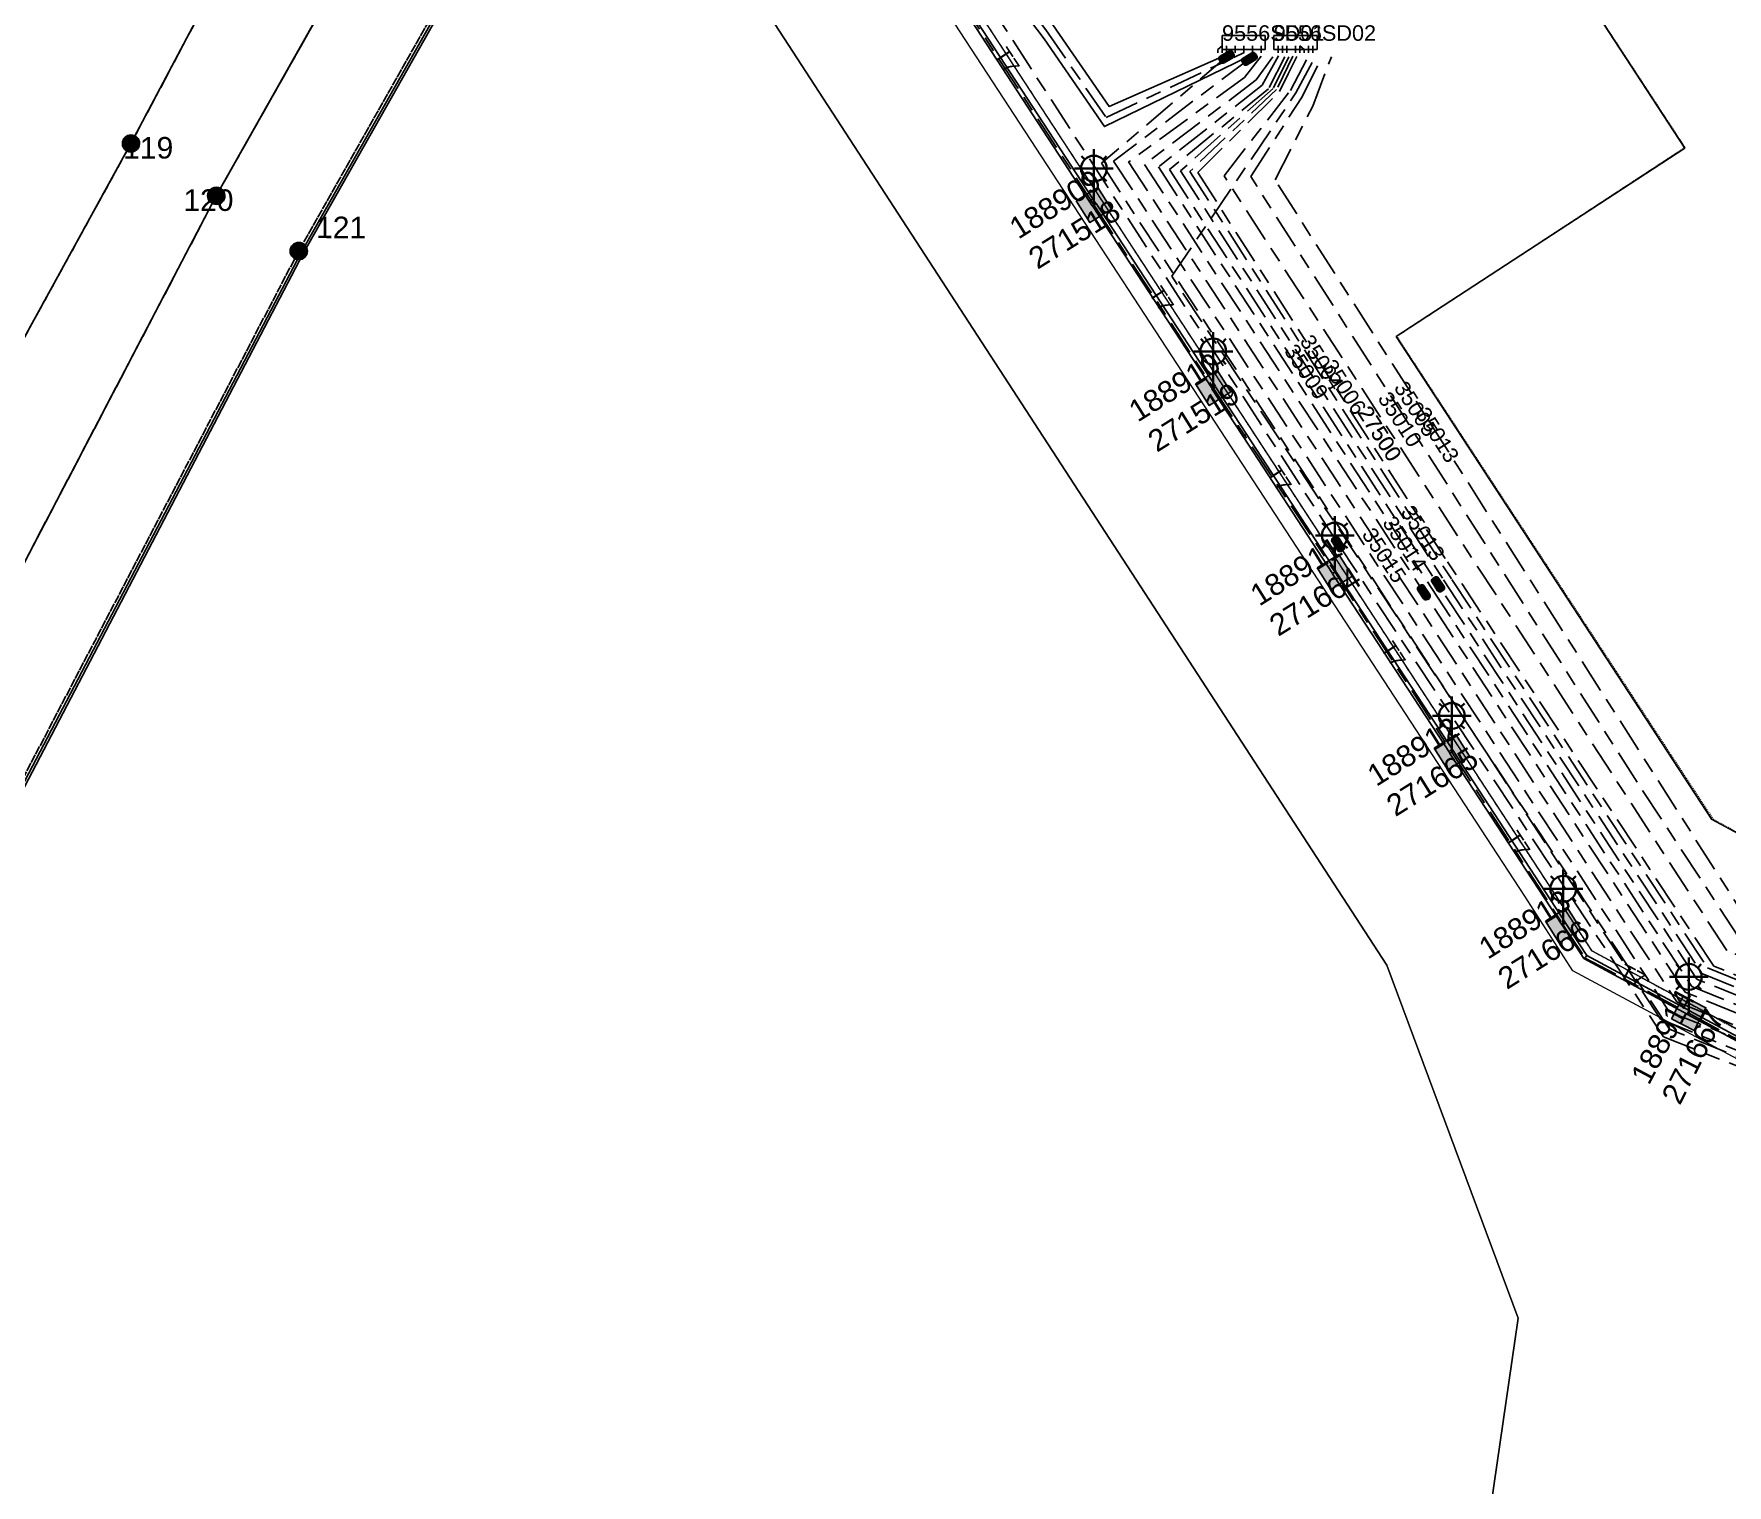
# Model space of a CAD drawing. Header units: metres. Extents: x 302931 to 308644, y 6253878 to 6257414.
# Drawn here: x 307177.9 to 307374.5, y 6256046.6 to 6256215.1 of the extents above; entities that cross this region are included whole.
import ezdxf
from ezdxf.enums import TextEntityAlignment as Align

# ---------------------------------------------------------------- set-up
doc = ezdxf.new("R2010")
doc.units = ezdxf.units.M
for name, pattern in [('Cable Exist OH', [1, 1, 0]), ('Cable Exist UG', [8.2, 4, -1.2, 1.8, -1.2]), ('HIDDEN', [0.375, 0.25, -0.125]), ('HIDDEN2', [0.1875, 0.125, -0.0625])]:
    doc.linetypes.add(name, pattern=pattern)
doc.layers.get('0').update_dxf_attribs({"color": 6})
doc.layers.add('Cadastre Land Parcels_SP_EXT', color=9, linetype='Continuous', lineweight=5)
doc.layers.add('Cadastre Other Property_SP_EXT', color=9, linetype='HIDDEN', lineweight=5)
for name, color, linetype in [('Duct_SP_EXT', 7, 'Continuous'), ('Equip_HV_EXT', 7, 'Continuous'), ('Equip_SP_SL_EXT', 7, 'Continuous'), ('Mains_HV_EXT', 7, 'Continuous'), ('Mains_SL_EXT', 7, 'Continuous'), ('Mains_TR_EXT', 7, 'Continuous'), ('Sub_HV_EXT', 7, 'Continuous'), ('SupportsOH_SP_TR_HV_LV_SL_EXT', 7, 'Continuous'), ('SupportsUG_SP_LV_SL_EXT', 7, 'Continuous')]:
    doc.layers.add(name, color=color, linetype=linetype)
doc.styles.add('COLUMN_LABEL', font='arial.ttf')
doc.styles.add('iecARIAL', font='arial.ttf', dxfattribs={"height": 2})
doc.styles.add('POLE_LABEL', font='arial.ttf')
doc.styles.get("Standard").update_dxf_attribs({"font": 'arial.ttf'})
doc.linetypes.add('Cable E OH', pattern='A,9.4,["E",Standard,S=1.7,R=0,X=0,Y=-1],0', length=9.4)
doc.linetypes.add('Cable E UG', pattern='A,6,-0.5,["E",Standard,S=1.7,R=0,X=0.5,Y=-1],-2.9', length=9.4)
doc.linetypes.add('Cable P UG', pattern='A,6,-0.5,["P",Standard,S=1.7,R=0,X=0.5,Y=-1],-2.9', length=9.4)

# ---------------------------------------------------------------- blocks, each defined once
blk = doc.blocks.new('COLUMN_EXT')
blk.add_hatch(color=256).paths.add_polyline_path([(-1.49, 1.48), (-1.49, -1.49), (1.48, -1.49), (1.48, 1.48)])
blk.add_lwpolyline([(-1.49, -1.49), (1.48, -1.49), (1.48, 1.48), (-1.49, 1.48)], close=True)
for tag, height, style, flags, p in [('ASSET_NUM', 2.5, 'COLUMN_LABEL', 8, (2, 2)), ('STRUCTURE_PLANT_NUMBER', 0.2, 'POLE_LABEL', 9, (1.81, 0.03)), ('STREET_CODE', 0.2, 'COLUMN_LABEL', 9, (1.81, -0.2))]:
    blk.add_attdef(tag, text='', height=height, dxfattribs=dict(style=style, flags=flags)).set_placement(p, align=Align.MIDDLE_LEFT)
at = {"flags": 9}
for tag, p in [('COLUMN_TYPE', (1.81, -0.4)), ('OWNED_BY', (1.81, -0.6)), ('STATE', (1.81, -0.8)), ('USAGE', (1.81, -1)), ('STREETNAME', (1.81, -1.6)), ('SUBURB', (1.81, -1.8)), ('LEGEND', (1.81, -1.2)), ('LOCATION', (1.81, -1.4)), ('NOTES', (1.81, -2))]:
    blk.add_attdef(tag, text='', height=0.2, dxfattribs=at).set_placement(p, align=Align.MIDDLE_LEFT)
at = {"flags": 1}
blk.add_attdef('Z', (1.81, -2.35), '', height=0.2, dxfattribs=at)
blk = doc.blocks.new('SL_LANTERN_EXT')
at = {"lineweight": 40}
for p, q in [((0, 1.97), (0, 6.47)), ((-2.25, 4.22), (2.25, 4.22)), ((-1.46, 5.68), (-1.06, 5.28)), ((1.46, 5.68), (1.06, 5.28)), ((-1.46, 2.76), (-1.06, 3.16)), ((0, 0), (0, 2.72)), ((1.46, 2.76), (1.06, 3.16))]:
    blk.add_line(p, q, dxfattribs=at)
blk.add_circle((0, 4.22), 1.5, dxfattribs=at)
at = {"style": 'iecARIAL', "flags": 8}
blk.add_attdef('ASSET_NUM', (1.5, 1.5), '', height=2.5, dxfattribs=at)
for tag, p, height, flags in [('OPERATING_VOLTAGE', (0.98, -1.65), 0.2, 9), ('ORIENTATION', (0.98, -1.85), 0.2, 9), ('OWNED_BY', (0.98, -2.05), 0.2, 9), ('CONSTRUCTED_VOLTAGE', (0.98, -0.65), 0.2, 9), ('CONTROL_TYPE', (0.98, -0.85), 0.2, 9), ('LANTERN_PURPOSE', (0.98, -1.05), 0.2, 9), ('LANTERN_TYPE', (0.98, -1.25), 0.2, 9), ('NO_PHASES', (0.98, -1.45), 0.2, 9), ('LNUMBER', (2.18, -3.25), 2.5, 8), ('STATE', (0.98, -2.25), 0.2, 9), ('USAGE', (0.98, -2.45), 0.2, 9), ('CEXIST', (0.98, -2.65), 0.2, 9), ('CNEW', (0.98, -2.85), 0.2, 9), ('CNUMBER', (0.98, -3.05), 0.2, 9), ('CREMOVE', (0.98, -3.25), 0.2, 9), ('CREPLACE', (0.98, -3.45), 0.2, 9), ('LKINGHEIGHT', (0.98, -3.65), 0.2, 9), ('LBRACKET', (0.98, -3.85), 0.2, 9), ('LBRACKETVOCAB', (0.98, -4.05), 0.2, 9), ('LCATEGORY', (0.98, -4.25), 0.2, 9), ('LCHARGE1', (0.98, -4.45), 0.2, 9), ('LCHARGE1PERCENT', (0.98, -4.65), 0.2, 9), ('LCHARGE2', (0.98, -4.85), 0.2, 9), ('LCHARGE2PERCENT', (0.98, -5.05), 0.2, 9), ('LCHARGE3', (0.98, -5.25), 0.2, 9), ('LCHARGE3PERCENT', (0.98, -5.45), 0.2, 9), ('LEXIST', (0.98, -5.65), 0.2, 9), ('LLAMP', (0.98, -5.85), 0.2, 9), ('LLAMPVOCAB', (0.98, -6.05), 0.2, 9), ('LMAST', (0.98, -6.25), 0.2, 9), ('LMASTVOCAB', (0.98, -6.45), 0.2, 9), ('LNEW', (0.98, -6.65), 0.2, 9), ('LANTNUMBER', (0.98, -6.85), 0.2, 9), ('LOUTREACH', (0.98, -7.25), 0.2, 9), ('LOUTREACHVOCAB', (0.98, -7.45), 0.2, 9), ('LRATECODE', (0.98, -7.65), 0.2, 9), ('LREMOVE', (0.98, -7.85), 0.2, 9), ('LREPLACE', (0.98, -8.05), 0.2, 9), ('STREETNAME', (0.98, -9.25), 0.2, 9), ('SUBURB', (0.98, -9.45), 0.2, 1), ('LTYPE', (0.98, -8.25), 0.2, 9), ('LTYPEVOCAB', (0.98, -8.45), 0.2, 9), ('LEGEND', (0.98, -8.65), 0.2, 9), ('LOCATION', (0.98, -8.85), 0.2, 9), ('NOTES', (0.98, -9.05), 0.2, 9)]:
    blk.add_attdef(tag, p, '', height=height, dxfattribs=dict(flags=flags))
blk = doc.blocks.new('POLE_EXT')
blk.add_hatch(color=256).paths.add_polyline_path([(-1, 0, 1), (1, 0, 1)])
blk.add_lwpolyline([(-1, 0, 1), (1, 0, 1)], format="xyb", close=True)
for tag, height, flags, p in [('pNumber', 2.5, 8, (-17.84, 2.07)), ('OWNED_BY', 0.2, 9, (1.35, -0.4)), ('SPECIAL_USE', 0.2, 9, (1.35, -0.8)), ('STATE', 0.2, 9, (1.35, -1)), ('cLV', 0.2, 9, (1.35, -1.4)), ('hDepth', 0.2, 9, (1.35, -1.6)), ('hDia', 0.2, 9, (1.35, -1.8)), ('cHV', 0.2, 9, (1.35, -2)), ('PARENT', 0.2, 9, (1.35, -0.6)), ('USAGE', 0.2, 9, (1.35, -1.2)), ('cLinedev', 0.2, 9, (1.35, -3.4)), ('pExisting', 0.2, 9, (1.35, -3.8)), ('LBRACKET', 0.2, 9, (1.35, -2.2)), ('LExisting', 0.2, 9, (1.35, -2.4)), ('LANTNUMBER', 0.2, 9, (1.35, -2.6)), ('LOther', 0.2, 9, (1.35, -2.8)), ('LRemove', 0.2, 9, (1.35, -3)), ('LEGEND', 0.2, 9, (1.35, -3.2)), ('LOCATION', 0.2, 9, (1.35, -3.6)), ('PFNUMBER', 0.2, 9, (1.35, -4)), ('pFooting', 0.2, 9, (1.35, -4.4)), ('pNew', 0.2, 9, (1.35, -4.6)), ('pRelocate', 0.2, 9, (1.35, -5)), ('pRemove', 0.2, 9, (1.35, -5.2)), ('pReplace', 0.2, 9, (1.35, -5.4)), ('pStay', 0.2, 9, (1.35, -5.6)), ('pType', 0.2, 9, (1.35, -5.8)), ('NEWPFNUMBER', 0.2, 9, (1.35, -4.2)), ('cspan', 0.2, 9, (1.35, -6)), ('STREETNAME', 0.2, 9, (1.35, -6.2)), ('SUBURB', 0.2, 9, (1.35, -6.4)), ('OPERATED_BY', 0.2, 9, (1.36, -7.01)), ('NOTES', 0.2, 9, (1.35, -6.6)), ('MAINTAINED_BY', 0.2, 9, (1.36, -6.81))]:
    blk.add_attdef(tag, text='', height=height, dxfattribs=dict(flags=flags)).set_placement(p, align=Align.MIDDLE_LEFT)
at = {"style": 'POLE_LABEL'}
for tag, height, flags, p in [('ASSET_NUM', 2.5, 8, (2, 2)), ('STRUCTURE_PLANT_NUMBER', 0.2, 9, (1.35, 0.03)), ('STREET_CODE', 0.2, 9, (1.35, -0.2))]:
    blk.add_attdef(tag, text='', height=height, dxfattribs=dict(at, flags=flags)).set_placement(p, align=Align.MIDDLE_LEFT)
at = {"flags": 1}
blk.add_attdef('Z', (1.35, -7.33), '', height=0.2, dxfattribs=at)
blk = doc.blocks.new('HV_STJ_EXT')
h = blk.add_hatch(color=256)
edge = h.paths.add_edge_path()
edge.add_ellipse((-0.59, 0.13), major_axis=(0.226, 0.226), ratio=1, start_angle=45, end_angle=135)
edge.add_line((-0.91, 0.13), (-0.91, -0.13))
edge.add_ellipse((-0.59, -0.13), major_axis=(0.226, 0.226), ratio=1, start_angle=135, end_angle=225)
edge.add_line((-0.59, -0.45), (0.59, -0.45))
edge.add_ellipse((0.59, -0.13), major_axis=(-0.226, 0.226), ratio=1, start_angle=135, end_angle=225)
edge.add_line((0.91, -0.13), (0.91, 0.13))
edge.add_ellipse((0.59, 0.13), major_axis=(-0.226, 0.226), ratio=1, start_angle=225, end_angle=315)
edge.add_line((0.59, 0.45), (-0.59, 0.45))
blk.add_lwpolyline([(-0.91, 0.13), (-0.91, -0.13, 0.414214), (-0.59, -0.45), (0.59, -0.45, 0.414214), (0.91, -0.13), (0.91, 0.13, 0.414214), (0.59, 0.45), (-0.59, 0.45, 0.414214)], format="xyb", close=True)
for tag, flags, p in [('ORIENTATION', 9, (1.5, 0)), ('Z', 1, (1.5, -0.8)), ('USAGE', 9, (1.5, -0.2)), ('LEGEND', 9, (1.5, -0.4)), ('NOTES', 9, (1.5, -0.6))]:
    blk.add_attdef(tag, text='', height=0.2, dxfattribs=dict(flags=flags)).set_placement(p, align=Align.MIDDLE_LEFT)

msp = doc.modelspace()

# ---------------------------------------------------------------- linework, layer by layer
at = {"layer": 'Cadastre Land Parcels_SP_EXT', "linetype": 'Continuous'}
for points in [[(307192.57, 6255816.33), (307195.57, 6255820.85), (307197.11, 6255823), (307200.98, 6255828.49), (307205.45, 6255833.29), (307214.59, 6255841.66), (307224.88, 6255852.23), (307234.1, 6255863.28), (307241.18, 6255874.09), (307247.27, 6255885.38), (307247.81, 6255886.73), (307344.58, 6256027.07), (307350.24, 6256065.98), (307334.99, 6256106.96), (307259.89, 6256222.5), (307264.93, 6256246.8), (307232.11, 6256297.06), (307219.35, 6256316.6), (307208.72, 6256364.36), (307254.79, 6256637.33)], [(307331.31, 6256260.41), (307369.59, 6256201.8), (307336.1, 6256179.93), (307372.72, 6256123.86), (307422.44, 6256097.09)], [(307394.79, 6256043.58), (307401.15, 6256056.37), (307411.78, 6256076.71), (307356.58, 6256106.3), (307351.04, 6256114.96), (307278.55, 6256225.94), (307264.93, 6256246.8), (307259.89, 6256222.5), (307334.99, 6256106.96), (307350.24, 6256065.98), (307344.58, 6256027.07)]]:
    msp.add_lwpolyline(points, dxfattribs=at)
msp.add_lwpolyline([(307281.08, 6256227.61), (307319.35, 6256169), (307358.75, 6256108.66), (307413.17, 6256079.37), (307422.44, 6256097.09), (307372.72, 6256123.86), (307336.1, 6256179.93), (307369.59, 6256201.8), (307331.31, 6256260.41), (307299.06, 6256239.37), (307281.08, 6256227.61)], close=True, dxfattribs=at)
at = {"layer": 'Cadastre Other Property_SP_EXT', "linetype": 'HIDDEN2'}
msp.add_lwpolyline([(307413.15, 6256079.2), (307422.37, 6256096.97), (307372.93, 6256123.84), (307336.15, 6256179.96), (307369.61, 6256201.89), (307331.31, 6256260.41), (307281.08, 6256227.61), (307358.75, 6256108.66), (307413.15, 6256079.2)], close=True, dxfattribs=at)
at = {"layer": 'Duct_SP_EXT'}
for p, q in [((307300.86, 6256195.92), (307280.86, 6256226.55)), ((307300.46, 6256195.66), (307280.46, 6256226.28)), ((307300.46, 6256195.66), (307300.66, 6256195.79)), ((307300.46, 6256195.66), (307300.66, 6256195.79)), ((307300.81, 6256195.12), (307300.46, 6256195.66)), ((307300.46, 6256195.66), (307300.46, 6256195.66)), ((307300.86, 6256195.92), (307300.66, 6256195.79)), ((307300.86, 6256195.92), (307300.66, 6256195.79)), ((307300.81, 6256195.12), (307301.01, 6256195.25)), ((307300.85, 6256195.1), (307301.06, 6256195.23)), ((307314.72, 6256173.91), (307300.85, 6256195.1)), ((307301.21, 6256195.38), (307300.86, 6256195.92)), ((307300.86, 6256195.92), (307300.86, 6256195.92)), ((307301.21, 6256195.38), (307301.01, 6256195.25)), ((307301.26, 6256195.36), (307301.06, 6256195.23)), ((307315.13, 6256174.17), (307301.26, 6256195.36)), ((307314.7, 6256173.85), (307314.9, 6256173.98)), ((307318.31, 6256168.32), (307314.7, 6256173.85)), ((307314.72, 6256173.91), (307314.92, 6256174.04)), ((307315.1, 6256174.11), (307314.9, 6256173.98)), ((307315.13, 6256174.17), (307314.92, 6256174.04)), ((307318.71, 6256168.58), (307315.1, 6256174.11)), ((307318.31, 6256168.32), (307318.51, 6256168.45)), ((307328.69, 6256152.43), (307318.31, 6256168.32)), ((307318.71, 6256168.58), (307318.51, 6256168.45)), ((307329.09, 6256152.69), (307318.71, 6256168.58)), ((307328.69, 6256152.43), (307328.89, 6256152.56)), ((307328.7, 6256152.4), (307328.9, 6256152.53)), ((307329.66, 6256150.93), (307328.7, 6256152.4)), ((307329.09, 6256152.69), (307328.89, 6256152.56)), ((307329.1, 6256152.66), (307328.9, 6256152.53)), ((307330.06, 6256151.2), (307329.1, 6256152.66)), ((307329.66, 6256150.93), (307329.86, 6256151.06)), ((307342.35, 6256131.54), (307329.66, 6256150.93)), ((307330.06, 6256151.2), (307329.86, 6256151.06)), ((307342.75, 6256131.8), (307330.06, 6256151.2)), ((307342.33, 6256131.54), (307342.53, 6256131.67)), ((307355.35, 6256111.61), (307342.33, 6256131.54)), ((307342.35, 6256131.54), (307342.55, 6256131.67)), ((307342.73, 6256131.8), (307342.53, 6256131.67)), ((307342.75, 6256131.8), (307342.55, 6256131.67)), ((307355.75, 6256111.87), (307342.73, 6256131.8)), ((307355.31, 6256111.67), (307355.51, 6256111.8)), ((307357.89, 6256107.72), (307355.31, 6256111.67)), ((307355.35, 6256111.61), (307355.55, 6256111.74)), ((307355.71, 6256111.93), (307355.51, 6256111.8)), ((307355.75, 6256111.87), (307355.55, 6256111.74)), ((307358.22, 6256108.08), (307355.71, 6256111.93)), ((307357.89, 6256107.72), (307358.06, 6256107.9)), ((307369.93, 6256101.24), (307357.89, 6256107.72)), ((307358.22, 6256108.08), (307358.06, 6256107.9)), ((307370.16, 6256101.66), (307358.22, 6256108.08)), ((307369.91, 6256101.24), (307370.03, 6256101.46)), ((307384.07, 6256093.62), (307369.91, 6256101.24)), ((307369.93, 6256101.24), (307370.04, 6256101.45)), ((307370.14, 6256101.67), (307370.03, 6256101.46)), ((307370.16, 6256101.66), (307370.04, 6256101.45)), ((307384.3, 6256094.05), (307370.14, 6256101.67))]:
    msp.add_line(p, q, dxfattribs=at)
at = {"layer": 'Mains_HV_EXT', "linetype": 'Cable Exist UG'}
for points in [[(307574.88, 6256349.15), (307567.51, 6256319.22), (307556.68, 6256284.45), (307556.68, 6256284.45), (307553.23, 6256275.96), (307547.62, 6256262.77), (307542.73, 6256249.38), (307532.05, 6256221.11), (307519.9, 6256193.33), (307508.65, 6256170.81), (307454.05, 6256066.16), (307414.72, 6256087.57), (307370.98, 6256105.35), (307340.95, 6256151.16)], [(307531.66, 6256262.67), (307523.92, 6256239.33), (307509.31, 6256203.55), (307492.33, 6256168.86), (307445.17, 6256075.1), (307417, 6256091.11), (307374.46, 6256108.66), (307316.1, 6256198.59), (307323.83, 6256208.5), (307325.85, 6256212.41)], [(307329.34, 6256155.86), (307281.22, 6256230.33), (307281.22, 6256230.33), (307297.51, 6256241.05), (307300.45, 6256243.82), (307302.66, 6256246.86), (307303.51, 6256249.74), (307304.14, 6256253.89)], [(307315.9, 6256213.66), (307315.4, 6256213.26), (307315.4, 6256212.86)], [(307315.9, 6256213.66), (307315.9, 6256212.86)], [(307316.4, 6256213.66), (307316.4, 6256212.86)], [(307317.4, 6256213.66), (307317.4, 6256212.86)], [(307318.4, 6256213.66), (307318.4, 6256212.86)], [(307319.4, 6256212.86), (307319.4, 6256213.66)], [(307320.4, 6256212.86), (307320.4, 6256213.66)], [(307322.4, 6256213.66), (307322.4, 6256212.86)], [(307322.9, 6256212.86), (307322.9, 6256213.66)], [(307323.4, 6256213.66), (307323.4, 6256212.86)], [(307324.4, 6256213.66), (307324.4, 6256212.86)], [(307324.9, 6256212.86), (307324.9, 6256213.66)], [(307324.9, 6256213.66), (307325.4, 6256213.26), (307325.4, 6256212.86)], [(307325.9, 6256213.66), (307325.9, 6256212.86)], [(307326.4, 6256212.86), (307326.4, 6256213.66)], [(307316.39, 6256212.38), (307301.86, 6256200.04), (307301.86, 6256200.04), (307366.77, 6256100.69), (307411.27, 6256082.53)], [(307319.05, 6256212.17), (307303.28, 6256200.29), (307367.78, 6256101.55), (307411.95, 6256084.03)], [(307320.41, 6256212.46), (307318.47, 6256210.01), (307318.47, 6256210.01), (307305.03, 6256200.19), (307368.67, 6256102.7), (307413.24, 6256084.69), (307452.37, 6256063.14), (307450.21, 6256059.03)], [(307321.78, 6256212.41), (307319.84, 6256209.71), (307306.86, 6256199.91), (307339.3, 6256150.23)], [(307322.41, 6256212.5), (307320.53, 6256209.11), (307308.49, 6256199.62), (307340.16, 6256150.79), (307370.41, 6256104.47), (307414.76, 6256086.64), (307440.15, 6256072.75), (307419.26, 6256029.64)], [(307323.15, 6256212.41), (307321.25, 6256208.68), (307309.78, 6256199.31), (307340.95, 6256151.16)], [(307323.61, 6256212.41), (307321.82, 6256208.74), (307311.05, 6256199.15), (307341.59, 6256151.68), (307371.58, 6256106.01), (307417.33, 6256087.32), (307449.58, 6256069.16), (307438.41, 6256049.08), (307426.27, 6256024.77)], [(307324.09, 6256212.48), (307322.21, 6256208.62), (307312.14, 6256199.1), (307342.54, 6256151.73), (307372.23, 6256106.66), (307417.74, 6256088.06), (307451.38, 6256068.91), (307439.27, 6256046.73), (307427.87, 6256023.96)], [(307409.4, 6256092.17), (307372.96, 6256106.85), (307341.78, 6256154.18), (307313.05, 6256198.96), (307322.56, 6256208.39), (307323.56, 6256210.43), (307324.54, 6256212.42)], [(307383.91, 6256106.83), (307375.85, 6256110.18), (307364.05, 6256128.22), (307319.21, 6256198.49), (307325.17, 6256207.77), (307327.46, 6256212.41)], [(307377.45, 6256111.2), (307322.02, 6256198.13), (307326.4, 6256206.68), (307328.56, 6256212.41)], [(307329.34, 6256155.86), (307367.11, 6256098.64), (307393.03, 6256088.38)], [(307452.39, 6256058.1), (307454.93, 6256063.72), (307413.82, 6256085.96), (307369.62, 6256103.83), (307339.3, 6256150.23)]]:
    msp.add_lwpolyline(points, dxfattribs=at)
at = {"layer": 'Mains_HV_EXT', "linetype": 'Cable P UG'}
for points in [[(307261.73, 6256286.26), (307261.52, 6256284.97), (307254.27, 6256270.66), (307249.93, 6256262.66), (307247.98, 6256258.65), (307208.95, 6256189.7), (307151.4, 6256079.67), (307085.94, 6255972.15), (307001.8, 6255949.49), (306948.76, 6255881.42), (306901.78, 6255821.13), (306862.45, 6255768.43), (306860.2, 6255717.08), (306955.59, 6255564.29), (306955.96, 6255563.13)], [(307233.82, 6256286.52), (307189.21, 6256202.34)], [(307242.73, 6256273.53), (307199.11, 6256196.26)], [(307258.52, 6256263), (307259.8, 6256261.37), (307270.95, 6256246.54), (307295.22, 6256214.47), (307302.22, 6256204.31), (307318.8, 6256212.35)], [(307189.21, 6256202.34), (307129.96, 6256094.51)], [(307199.11, 6256196.26), (307141.1, 6256085.41)]]:
    msp.add_lwpolyline(points, dxfattribs=at)
at = {"layer": 'Mains_HV_EXT', "linetype": 'Cable E OH'}
for points in [[(307261.74, 6256286.28), (307261.92, 6256285.1), (307254.54, 6256270.52), (307250.19, 6256262.53), (307248.25, 6256258.51), (307209.22, 6256189.56), (307151.66, 6256079.52), (307086.13, 6255971.89), (307001.97, 6255949.23), (306948.99, 6255881.23), (306902.02, 6255820.95), (306862.74, 6255768.32), (306860.5, 6255717.16), (306955.82, 6255564.49), (306955.96, 6255563.13)], [(307233.82, 6256286.52), (307189.21, 6256202.34)], [(307242.73, 6256273.53), (307199.11, 6256196.26)], [(307189.21, 6256202.34), (307129.96, 6256094.51)], [(307199.11, 6256196.26), (307141.1, 6256085.41)]]:
    msp.add_lwpolyline(points, dxfattribs=at)
at = {"layer": 'Mains_HV_EXT', "linetype": 'Cable E UG'}
msp.add_lwpolyline([(307315.83, 6256212.39), (307302.75, 6256206.64), (307296.22, 6256216.11), (307272.5, 6256247.83), (307260.05, 6256264.23)], dxfattribs=at)
at = {"layer": 'Mains_HV_EXT', "linetype": 'Cable Exist UG'}
msp.add_lwpolyline([(307391.34, 6255811.54), (307402.47, 6255894.02), (307402.47, 6255894.02, -0.028283), (307415.86, 6255964.92), (307415.86, 6255964.92), (307414.99, 6255969.19), (307414.99, 6255969.19), (307419.85, 6255985.41), (307425.11, 6256000.5), (307427.49, 6256006.66), (307431.28, 6256016.44), (307431.28, 6256016.44), (307428.85, 6256021.22), (307436.77, 6256037.64), (307449.21, 6256060.97), (307412.41, 6256081.53), (307367.8, 6256099.54), (307310.04, 6256186.92), (307324.45, 6256208.2), (307326.72, 6256212.41)], format="xyb", dxfattribs=at)
at = {"layer": 'Mains_SL_EXT', "linetype": 'Cable Exist UG'}
for points in [[(307279.29, 6256228.32), (307281.07, 6256225.84), (307301, 6256195.2)], [(307301, 6256195.2), (307314.86, 6256173.97)], [(307314.86, 6256173.97), (307328.96, 6256152.6)], [(307328.96, 6256152.6), (307342.55, 6256131.67)], [(307342.55, 6256131.67), (307355.49, 6256111.61)], [(307355.49, 6256111.61), (307358.04, 6256107.79), (307370.05, 6256101.38)], [(307370.05, 6256101.38), (307383.37, 6256094.16), (307384.08, 6256093.7)]]:
    msp.add_lwpolyline(points, dxfattribs=at)
at = {"layer": 'Mains_TR_EXT', "linetype": 'Cable Exist OH'}
for points in [[(307233.82, 6256286.52), (307189.21, 6256202.34)], [(307199.11, 6256196.26), (307242.73, 6256273.46)], [(307254.01, 6256270.8), (307249.86, 6256262.86), (307247.71, 6256258.79), (307208.69, 6256189.85)], [(307189.21, 6256202.34), (307129.96, 6256094.51)], [(307141.1, 6256085.41), (307199.11, 6256196.26)], [(307208.69, 6256189.85), (307151.13, 6256079.82)]]:
    msp.add_lwpolyline(points, dxfattribs=at)
at = {"layer": 'Mains_TR_EXT', "linetype": 'Cable Exist UG'}
msp.add_lwpolyline([(307259.25, 6256263.63), (307271.7, 6256247.22), (307295.41, 6256215.52), (307302.41, 6256205.37), (307318.45, 6256212.9)], dxfattribs=at)
at = {"layer": 'Sub_HV_EXT'}
for p, q in [((307315.87, 6256214.86), (307315.87, 6256214.06)), ((307315.87, 6256214.86), (307320.87, 6256214.86)), ((307320.87, 6256214.86), (307320.87, 6256214.06)), ((307321.9, 6256214.86), (307321.9, 6256214.06)), ((307321.9, 6256214.86), (307326.9, 6256214.86)), ((307326.9, 6256214.86), (307326.9, 6256214.06)), ((307315.87, 6256213.26), (307315.87, 6256214.06)), ((307315.87, 6256213.26), (307320.87, 6256213.26)), ((307320.87, 6256213.26), (307320.87, 6256214.06)), ((307321.9, 6256213.26), (307321.9, 6256214.06)), ((307321.9, 6256213.26), (307326.9, 6256213.26)), ((307326.9, 6256213.26), (307326.9, 6256214.06))]:
    msp.add_line(p, q, dxfattribs=at)

# ---------------------------------------------------------------- block references
at = {"layer": 'Equip_HV_EXT'}
for p, rotation in [((307316.39, 6256212.38), 209.9875652898748), ((307319.05, 6256212.17), 210.7960621318607), ((307329.34, 6256155.86), 122.7387568185826), ((307340.95, 6256151.16), 303.5564397973292), ((307339.3, 6256150.23), 303.3907979833776)]:
    msp.add_blockref('HV_STJ_EXT', p, dxfattribs=dict(at, rotation=rotation))
at = {"layer": 'Equip_SP_SL_EXT'}
ref = msp.add_blockref('SL_LANTERN_EXT', (307301, 6256195.2), dxfattribs=at)
ref.add_attrib('ASSET_NUM', '188909', dxfattribs={"layer": '0', "height": 2.5, "rotation": 32.0129, "style": 'iecARIAL'}).set_placement((307302.5, 6256196.7), align=Align.BOTTOM_RIGHT)
ref = msp.add_blockref('SL_LANTERN_EXT', (307314.86, 6256173.97), dxfattribs=at)
ref.add_attrib('ASSET_NUM', '188910', dxfattribs={"layer": '0', "height": 2.5, "rotation": 32.0129, "style": 'iecARIAL'}).set_placement((307316.36, 6256175.47), align=Align.BOTTOM_RIGHT)
ref = msp.add_blockref('SL_LANTERN_EXT', (307328.96, 6256152.6), dxfattribs=at)
ref.add_attrib('ASSET_NUM', '188911', dxfattribs={"layer": '0', "height": 2.5, "rotation": 32.0129, "style": 'iecARIAL'}).set_placement((307330.46, 6256154.1), align=Align.BOTTOM_RIGHT)
ref = msp.add_blockref('SL_LANTERN_EXT', (307342.55, 6256131.67), dxfattribs=at)
ref.add_attrib('ASSET_NUM', '188912', dxfattribs={"layer": '0', "height": 2.5, "rotation": 32.0129, "style": 'iecARIAL'}).set_placement((307344.05, 6256133.17), align=Align.BOTTOM_RIGHT)
ref = msp.add_blockref('SL_LANTERN_EXT', (307355.49, 6256111.61), dxfattribs=at)
ref.add_attrib('ASSET_NUM', '188913', dxfattribs={"layer": '0', "height": 2.5, "rotation": 32.0129, "style": 'iecARIAL'}).set_placement((307356.99, 6256113.11), align=Align.BOTTOM_RIGHT)
ref = msp.add_blockref('SL_LANTERN_EXT', (307370.05, 6256101.38), dxfattribs=at)
ref.add_attrib('ASSET_NUM', '188914', dxfattribs={"layer": '0', "height": 2.5, "rotation": 62.0424, "style": 'iecARIAL'}).set_placement((307371.55, 6256102.88), align=Align.BOTTOM_RIGHT)
at = {"layer": 'SupportsOH_SP_TR_HV_LV_SL_EXT'}
ref = msp.add_blockref('POLE_EXT', (307189.21, 6256202.34), dxfattribs=dict(at, rotation=0.02521014298575611))
ref.add_attrib('ASSET_NUM', '119', dxfattribs={"layer": '0', "height": 2.5, "rotation": 0.0619, "style": 'POLE_LABEL'}).set_placement((307191.21, 6256203.09), align=Align.TOP_CENTER)
ref = msp.add_blockref('POLE_EXT', (307199.11, 6256196.26), dxfattribs=dict(at, rotation=359.9968987522518))
ref.add_attrib('ASSET_NUM', '120', dxfattribs={"layer": '0', "height": 2.5, "rotation": 359.9908, "style": 'POLE_LABEL'}).set_placement((307201.11, 6256197.01), align=Align.TOP_RIGHT)
ref = msp.add_blockref('POLE_EXT', (307208.69, 6256189.85), dxfattribs=dict(at, rotation=359.9816926342603))
ref.add_attrib('ASSET_NUM', '121', dxfattribs={"layer": '0', "height": 2.5, "rotation": 359.9473, "style": 'POLE_LABEL'}).set_placement((307210.69, 6256190.6), align=Align.BOTTOM_LEFT)
at = {"layer": 'SupportsUG_SP_LV_SL_EXT'}
ref = msp.add_blockref('COLUMN_EXT', (307301, 6256195.2), dxfattribs=dict(at, rotation=302.1064074522872))
ref.add_attrib('ASSET_NUM', '271518', dxfattribs={"layer": '0', "height": 2.5, "rotation": 31.985, "style": 'COLUMN_LABEL'}).set_placement((307303, 6256195.95), align=Align.TOP_RIGHT)
ref = msp.add_blockref('COLUMN_EXT', (307314.86, 6256173.97), dxfattribs=dict(at, rotation=302.106407367537))
ref.add_attrib('ASSET_NUM', '271519', dxfattribs={"layer": '0', "height": 2.5, "rotation": 31.985, "style": 'COLUMN_LABEL'}).set_placement((307316.86, 6256174.72), align=Align.TOP_RIGHT)
ref = msp.add_blockref('COLUMN_EXT', (307328.96, 6256152.6), dxfattribs=dict(at, rotation=302.106407367537))
ref.add_attrib('ASSET_NUM', '271664', dxfattribs={"layer": '0', "height": 2.5, "rotation": 31.985, "style": 'COLUMN_LABEL'}).set_placement((307330.96, 6256153.35), align=Align.TOP_RIGHT)
ref = msp.add_blockref('COLUMN_EXT', (307342.55, 6256131.67), dxfattribs=dict(at, rotation=302.106407367537))
ref.add_attrib('ASSET_NUM', '271665', dxfattribs={"layer": '0', "height": 2.5, "rotation": 31.985, "style": 'COLUMN_LABEL'}).set_placement((307344.55, 6256132.42), align=Align.TOP_RIGHT)
ref = msp.add_blockref('COLUMN_EXT', (307355.49, 6256111.61), dxfattribs=dict(at, rotation=302.106407367537))
ref.add_attrib('ASSET_NUM', '271666', dxfattribs={"layer": '0', "height": 2.5, "rotation": 31.985, "style": 'COLUMN_LABEL'}).set_placement((307357.49, 6256112.36), align=Align.TOP_RIGHT)
ref = msp.add_blockref('COLUMN_EXT', (307370.05, 6256101.38), dxfattribs=dict(at, rotation=332.5832909249804))
ref.add_attrib('ASSET_NUM', '271667', dxfattribs={"layer": '0', "height": 2.5, "rotation": 63.1577, "style": 'COLUMN_LABEL'}).set_placement((307372.05, 6256102.13), align=Align.TOP_RIGHT)

# ---------------------------------------------------------------- texts
at = {"layer": 'Mains_HV_EXT'}
for s, rotation, p in [('35004', 302.5686, (307324.83, 6256179.4)), ('35009', 302.9889, (307323, 6256178.3)), ('35006', 302.6887, (307327.44, 6256176.53)), ('35010', 302.9842, (307333.88, 6256172.76)), ('35005', 302.2256, (307335.76, 6256174.01)), ('27500', 302.6893, (307331.53, 6256171.14)), ('27500', 302.6894, (307331.53, 6256171.1)), ('35013', 302.5214, (307338.23, 6256170.99)), ('35013', 302.973, (307336.54, 6256159.57)), ('35015', 303.4699, (307332.03, 6256156.97)), ('35014', 303.0793, (307334.42, 6256158.33))]:
    msp.add_text(s, height=1.8, rotation=rotation, dxfattribs=at).set_placement(p)
at = {"layer": 'Mains_SL_EXT'}
for rotation, p in [(303.2417, (307289.37, 6256212.71)), (303.2439, (307307.29, 6256184.99)), (303.2438, (307320.95, 6256164.13)), (303.2417, (307334.2, 6256143.76)), (303.2438, (307348.65, 6256121.77)), (332.1268, (307361.79, 6256105.61))]:
    msp.add_text('T7', height=1.8, rotation=rotation, dxfattribs=at).set_placement(p)
at = {"layer": 'Sub_HV_EXT'}
for s, p in [('9556SD01', (307315.87, 6256214.26)), ('9556SD02', (307321.87, 6256214.26))]:
    msp.add_text(s, height=1.8, dxfattribs=at).set_placement(p)

doc.saveas('drawing.dxf')
